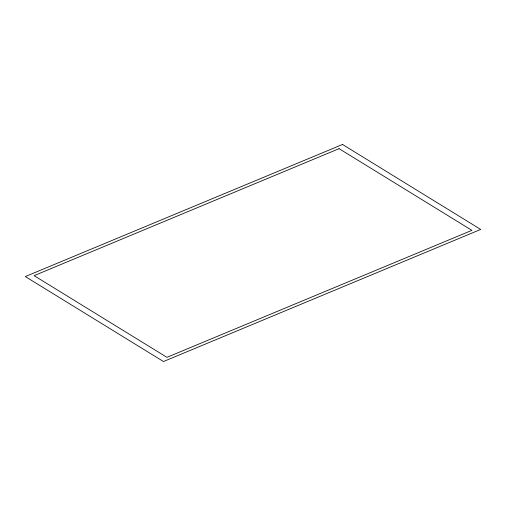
<?xml version="1.0" encoding="UTF-8"?>
<svg xmlns="http://www.w3.org/2000/svg" width="506" height="506" viewBox="0 0 506 506"><rect width="100%" height="100%" fill="white"/><g stroke="black" fill="none" stroke-linecap="round" stroke-linejoin="round"><path stroke-width="0.76" d="M342.524 144.469L25.3 276.561L163.476 361.531L480.7 229.439L342.524 144.469M339.064 148.663L34.104 275.65L166.936 357.337L471.896 230.35L339.064 148.663"/></g></svg>
